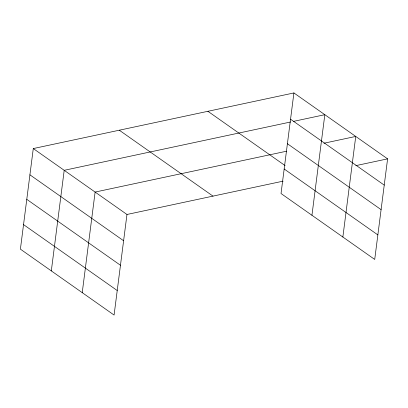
<?xml version="1.0" encoding="UTF-8"?>
<svg xmlns="http://www.w3.org/2000/svg" width="408" height="408" viewBox="0 0 408 408"><rect width="100%" height="100%" fill="white"/><g stroke="black" fill="none" stroke-linecap="round" stroke-linejoin="round"><path stroke-width="0.61" d="M33.283 148.563L20.4 249.145L114.087 315.058L126.97 214.475L33.283 148.563L293.913 92.942L387.6 158.855L374.717 259.437L281.03 193.525L293.913 92.942M51.316 270.897L64.204 170.315L290.552 122.007M82.232 292.648L95.12 192.066L286.569 151.205M311.947 215.276L324.829 114.694L293.668 121.344M342.863 237.028L355.745 136.44L323.962 143.228M126.97 214.475L283.132 181.147M355.817 165.638L387.6 158.855M290.552 119.207L384.234 185.115M287.405 143.733L381.092 209.641M207.907 111.297L285.151 165.643M284.172 168.999L377.859 234.911M119.294 130.208L212.981 196.121M29.922 174.828L123.609 240.74M26.78 199.354L120.467 265.266M23.542 224.619L117.229 290.532"/></g></svg>
